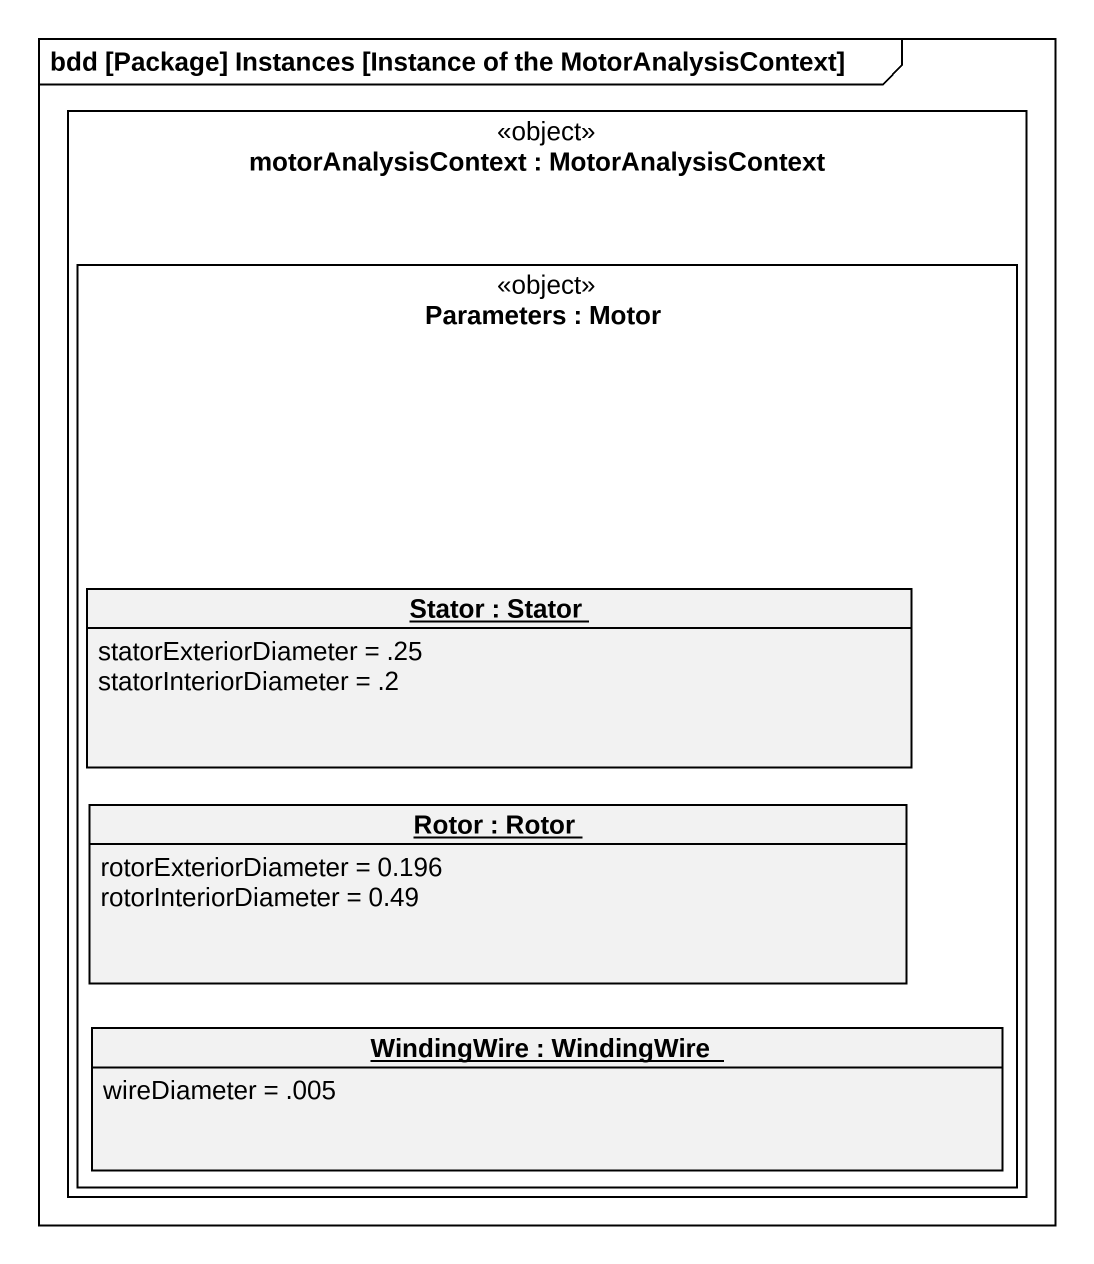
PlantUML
@startuml
mainframe bdd [Package] Instances [Instance of the MotorAnalysisContext]
hide circle
hide empty members
rectangle "motorAnalysisContext : MotorAnalysisContext" as motorAnalysisContext <<object>> {
  rectangle "Parameters : Motor" as Parameters <<object>> {
    object "Stator : Stator" as Stator {
      statorExteriorDiameter = .25
      statorInteriorDiameter = .2
    }
    object "Rotor : Rotor" as Rotor {
      rotorExteriorDiameter = 0.196
      rotorInteriorDiameter = 0.49
    }
    object "WindingWire : WindingWire" as WindingWire {
      wireDiameter = .005
    }
  }
}
@enduml
